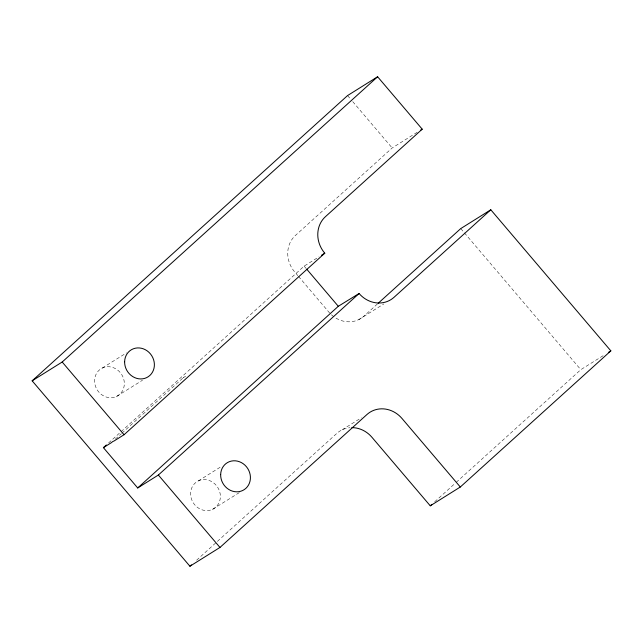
<?xml version="1.0" encoding="UTF-8"?>
<svg xmlns="http://www.w3.org/2000/svg" width="643" height="643" viewBox="0 0 643 643"><rect width="100%" height="100%" fill="white"/><g stroke="black" fill="none" stroke-linecap="round" stroke-linejoin="round"><path stroke-width="0.48" stroke-dasharray="3.21 2.41" d="M417.203 132.289L392.166 147.962L295.386 235.483A26.524 24.096 58 0 0 294.615 271.844L297.846 275.646M108.611 442.947L304.131 266.122L319 256.814M115.338 439.153L121.254 433.808M121.905 433.189L183.986 377.047M377.385 303.986L363.978 316.107A26.524 24.096 58 0 1 334.754 317.377M196.605 560.206L216.643 542.081M217.382 541.406L336.884 433.342A26.524 24.096 58 0 1 349.953 427.708M434.708 501.789L455.477 483.014M456.217 482.338L580.806 369.669L603.335 355.563M102.301 368.029L126.51 352.886M116.616 396.426A15.914 14.459 58 0 0 117.187 369.709A15.914 14.459 58 0 0 94.585 380.552A15.914 14.459 58 0 0 116.616 396.426L142.489 380.238M358.762 319.611L383.823 303.93M198.341 480.9L220.879 466.794M212.656 509.296A15.914 14.459 58 0 0 213.219 482.571A15.914 14.459 58 0 0 190.617 493.422A15.914 14.459 58 0 0 212.656 509.296L239.357 492.586M342.108 429.829L361.302 417.821M347.574 95.558L350.162 98.596M352.742 101.634L392.166 147.962M460.758 228.578L580.806 369.669M304.131 266.122L306.068 268.396M298.497 276.41L328.911 312.16A26.524 24.096 58 0 0 333.958 316.822M185.626 376.227L183.335 377.666A26.524 10.931 47.9 0 1 185.626 376.227"/><path stroke-width="0.96" d="M460.308 487.008L401.996 418.48A26.524 24.096 58 0 0 366.928 414.534L219.97 547.442L189.926 566.242L32.15 380.817L347.574 95.558L377.618 76.758L422.21 129.163L325.43 216.683A26.524 24.104 58 0 0 324.787 253.197L124.059 434.724L113.94 441.058A26.524 10.931 47.9 0 0 111.649 442.497L103.402 447.649L137.706 487.965L158.363 475.032L359.083 293.505A26.524 24.096 58 0 0 394.03 297.299L490.802 209.779L610.85 350.861L460.308 487.008L430.263 505.816L371.951 437.288A26.524 24.096 58 0 0 351.801 427.627M32.15 380.817L62.194 362.017L377.618 76.758M103.402 447.649L106.376 444.964M137.706 487.965L338.298 306.285L359.083 293.505M378.124 303.311L460.758 228.578L490.802 209.779M189.926 566.242L191.405 564.9M430.263 505.816L431.742 504.474M420.538 130.199L422.21 129.163M321.484 255.263L324.787 253.197M608.342 352.428L610.85 350.861M306.711 269.152L338.298 306.285M62.194 362.017L124.059 434.724M158.363 475.032L219.97 547.442M124.629 361.752A15.914 14.459 58 0 0 146.66 377.626A15.914 14.459 58 0 0 147.231 350.901A15.914 14.459 58 0 0 124.629 361.752M220.662 474.622A15.914 14.459 58 0 0 242.7 490.496A15.914 14.459 58 0 0 243.263 463.772A15.914 14.459 58 0 0 220.662 474.622"/></g></svg>
